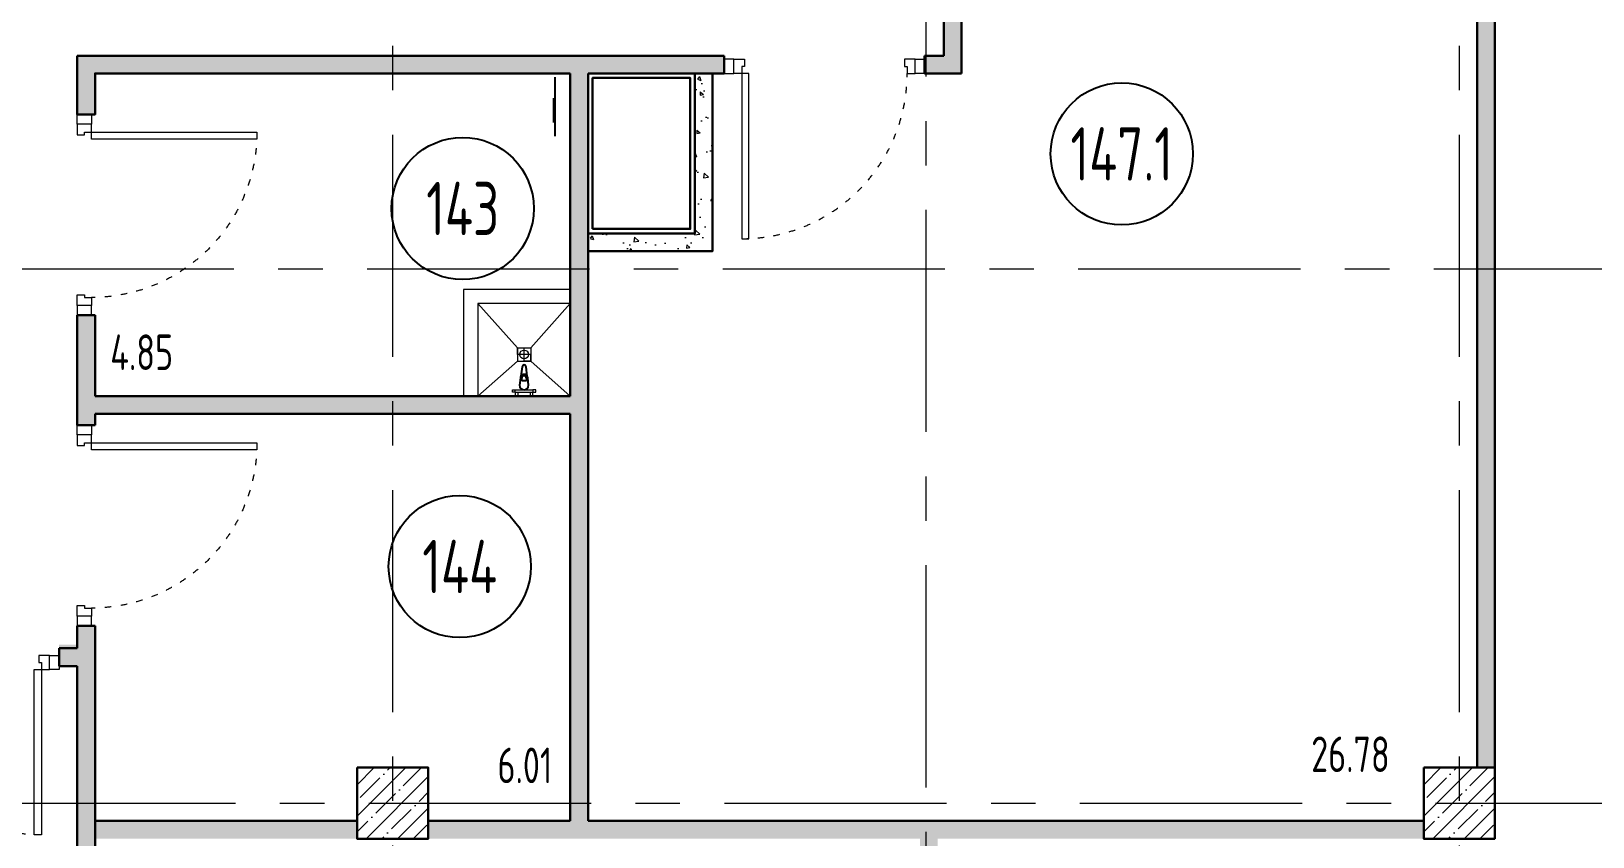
# Model space of a CAD drawing. Header units: millimetres. Extents: x -8689834 to 9419935, y 0 to 135940.
# Drawn here: x -208267 to -199483, y 100412 to 104946 of the extents above; entities that cross this region are included whole.
import ezdxf
from ezdxf import colors
from ezdxf.entities.mleader import LeaderData, LeaderLine
from ezdxf.enums import TextEntityAlignment as Align
from ezdxf.math import Vec2, Vec3

# ---------------------------------------------------------------- set-up
doc = ezdxf.new("R2010")
doc.units = ezdxf.units.MM
doc.header["$MEASUREMENT"] = 0
doc.linetypes.add('ACAD_ISO03W100', pattern=[30, 12, -18])
doc.linetypes.add('CENTER', pattern=[2, 1.25, -0.25, 0.25, -0.25])
doc.layers.get('0').update_dxf_attribs({"color": 250, "lineweight": 9})
for name, color, linetype, lineweight in [('АР_Двери', 175, 'Continuous', 18), ('АР_Колонны', 250, 'Continuous', 30), ('АР_Колонны Штрих', 250, 'Continuous', 5), ('АР_Маркер экспликации', 239, 'Continuous', 13), ('АР_Номер помещения', 1, 'Continuous', 25), ('АР_Оси', 7, 'Continuous', 9), ('АР_Отметки', 250, 'Continuous', 15), ('АР_Перегородки газоблок', 165, 'Continuous', 30), ('АР_Перегородки газоблок_Штрих', 165, 'Continuous', 5), ('АР_Помещения_площадь', 19, 'Continuous', 9), ('М_проемы ОВ 4-5эт', 172, 'Continuous', 30)]:
    doc.layers.add(name, color=color, linetype=linetype, lineweight=lineweight)
doc.layers.add('Архитектура', color=251, linetype='Continuous')
doc.layers.add('Строит. поддон', color=7, linetype='Continuous')
doc.layers.get('0').freeze()
doc.styles.add('ISOCPEUR', font='isocpeur.ttf', dxfattribs={"width": 0.7})
doc.styles.get("Standard").update_dxf_attribs({"font": 'isocpeur.ttf', "width": 0.7})
pattern_1 = [(50, (0, 0), (215.17805, -18.82564), [22.5, -247.5]), (355, (0, 0), (-41.6254, 225.65764), [18, -198]), (100.45144, (17.93, -1.57), (173.55265, 206.832), [19.12206, -210.34263]), (46.1842, (0, 60), (320.1724, -49.65578), [33.75, -371.25]), (96.63564, (26.68, 55.86), (280.3986, 292.2356), [28.6831, -315.51413]), (351.18416, (0, 60), (280.3986, 292.2356), [27, -297]), (21, (30, 45), (179.07212, -120.78567), [22.5, -247.5]), (326, (30, 45), (72.9946, 217.54501), [18, -198]), (71.45144, (44.92, 34.93), (252.06671, 96.75935), [19.12206, -210.34263]), (37.5, (0, 0), (3.647957, 99.868156), [0, -195.6, 0, -201, 0, -198.75]), (7.5, (0, 0), (78.92086, 118.323514), [0, -114.6, 0, -191.1, 0, -75.75]), (327.5, (-66.9, 0), (160.14673, -6.766462), [0, -75, 0, -234, 0, -310.5]), (317.5, (-96.9, 0), (174.95585, 30.031495), [0, -97.5, 0, -155.4, 0, -220.5])]

# ---------------------------------------------------------------- blocks, each defined once
blk = doc.blocks.new('*U548')
blk.add_lwpolyline([(-100, 80), (-100, 1010), (-140, 1010), (-140, 80)], close=True)
for points in [[(-1130, 0), (-1130, 80), (-1075, 80), (-1075, 0), (-1130, 0)], [(-1075, 80), (-1075, 0), (-1015, 0), (-1015, 40), (-1030, 40), (-1030, 80), (-1075, 80)], [(-55, 80), (-55, 0), (-115, 0), (-115, 40), (-100, 40), (-100, 80), (-55, 80)], [(0, 0), (0, 80), (-55, 80), (-55, 0), (0, 0)]]:
    blk.add_lwpolyline(points)
at = {"linetype": 'ACAD_ISO03W100', "ltscale": 3}
blk.add_arc((-100, 80), 930, 90, 180, dxfattribs=at)
blk = doc.blocks.new('*U1634')
at = {"layer": 'АР_Номер помещения', "color": 7}
blk.add_circle((-7692.3, 3171.3), 400, dxfattribs=at)
at = {"layer": 'АР_Номер помещения', "color": 7, "style": 'ISOCPEUR', "width": 0.7}
blk.add_attdef('НОМЕР_ПОМЕЩЕНИЯ', text='', height=300, dxfattribs=at).set_placement((-7692.3, 3171.3), align=Align.MIDDLE_CENTER)
at = {"layer": 'АР_Помещения_площадь', "color": 7, "lineweight": 30, "width": 0.7, "flags": 104}
blk.add_attdef('ИМЯ_ПОМЕЩЕНИЯ', text='', height=100, dxfattribs=at).set_placement((157.6, 1217.1), align=Align.MIDDLE_CENTER)
blk = doc.blocks.new('*U1635')
at = {"layer": 'АР_Номер помещения', "color": 7}
blk.add_circle((-6998.5, 4650.1), 400, dxfattribs=at)
at = {"layer": 'АР_Номер помещения', "color": 7, "style": 'ISOCPEUR', "width": 0.7}
blk.add_attdef('НОМЕР_ПОМЕЩЕНИЯ', text='', height=300, dxfattribs=at).set_placement((-6998.5, 4650.1), align=Align.MIDDLE_CENTER)
at = {"layer": 'АР_Помещения_площадь', "color": 7, "lineweight": 30, "width": 0.7, "flags": 104}
blk.add_attdef('ИМЯ_ПОМЕЩЕНИЯ', text='', height=100, dxfattribs=at).set_placement((157.6, 1217.1), align=Align.MIDDLE_CENTER)
blk = doc.blocks.new('*U537')
for points in [[(0, 0), (0, -80), (55, -80), (55, 0), (0, 0)], [(55, -80), (55, 0), (115, 0), (115, -40), (100, -40), (100, -80), (55, -80)], [(1075, -80), (1075, 0), (1015, 0), (1015, -40), (1030, -40), (1030, -80), (1075, -80)], [(1130, 0), (1130, -80), (1075, -80), (1075, 0), (1130, 0)]]:
    blk.add_lwpolyline(points)
blk.add_lwpolyline([(100, -80), (100, -1010), (140, -1010), (140, -80)], close=True)
at = {"linetype": 'ACAD_ISO03W100', "ltscale": 3}
blk.add_arc((100, -80), 930, 270, 0, dxfattribs=at)
blk = doc.blocks.new('*U1796')
at = {"layer": 'АР_Номер помещения', "color": 7}
blk.add_circle((-948, -356.3), 400, dxfattribs=at)
at = {"layer": 'АР_Номер помещения', "color": 7, "style": 'ISOCPEUR', "width": 0.7}
blk.add_attdef('НОМЕР_ПОМЕЩЕНИЯ', text='', height=300, dxfattribs=at).set_placement((-948, -356.3), align=Align.MIDDLE_CENTER)
at = {"layer": 'АР_Помещения_площадь', "color": 7, "lineweight": 30, "width": 0.7, "flags": 104}
blk.add_attdef('ИМЯ_ПОМЕЩЕНИЯ', text='', height=100, dxfattribs=at).set_placement((157.6, 1217.1), align=Align.MIDDLE_CENTER)
blk = doc.blocks.new('_DotSmall')
at = {"color": 0, "linetype": 'ByBlock', "const_width": 0.5}
blk.add_lwpolyline([(-0.0625, 0, 1), (0.0625, 0, 1)], format="xyb", close=True, dxfattribs=at)
blk = doc.blocks.new('смеситель короткий')
for p, q in [((42, 21), (0, 25)), ((24.9, 13.6), (39.8, 13.6)), ((24.9, -13.6), (24.9, 13.6)), ((104.4, 11.1), (51.5, 17.7)), ((0, -25), (42, -21)), ((39.8, -13.6), (24.9, -13.6)), ((51.5, -17.7), (104.4, -11.1))]:
    blk.add_line(p, q)
for centre, major_axis, start_param, end_param in [((0, 0), (-17.7, 17.7), -0.785398, 2.356194), ((39.8, 0), (9.62, 9.62), 3.926991, 7.068583), ((40.1, 0), (-14.9, 14.9), -1.35736, -0.875625), ((40.1, 0), (14.9, 14.9), 4.498953, 6.496621), ((103, 0), (7.91, 7.91), 4.051589, 6.943986), ((40.1, 0), (14.9, 14.9), 4.017217, 4.498953)]:
    blk.add_ellipse(centre, major_axis=major_axis, ratio=1, start_param=start_param, end_param=end_param)

msp = doc.modelspace()

# ---------------------------------------------------------------- hatches: boundary and pattern name
at = {"layer": 'АР_Колонны Штрих', "ltscale": 100}
h = msp.add_hatch(dxfattribs=at)
h.set_pattern_fill('ANSI35', color=256, scale=500)
h.set_pattern_definition([(45, (-1163486.01, 140672.16), (-88.388348, 88.388348), []), (45, (-1163397.63, 140672.16), (-88.388348, 88.388348), [156.25, -31.25, 0, -31.25])])
h.paths.add_polyline_path([(-206033.9, 100800.7), (-206433.9, 100800.7), (-206433.9, 100400.7), (-206033.9, 100400.7)])
h = msp.add_hatch(dxfattribs=at)
h.set_pattern_fill('ANSI35', color=256, scale=500)
h.set_pattern_definition([(45, (-1157486.01, 140672.16), (-88.388348, 88.388348), []), (45, (-1157397.63, 140672.16), (-88.388348, 88.388348), [156.25, -31.25, 0, -31.25])])
h.paths.add_polyline_path([(-200033.9, 100800.7), (-200433.9, 100800.7), (-200433.9, 100400.7), (-200033.9, 100400.7)])
at = {"layer": 'АР_Перегородки газоблок_Штрих', "ltscale": 100}
h = msp.add_hatch(dxfattribs=at)
h.set_pattern_fill('AR-CONC', color=256, scale=30)
h.set_pattern_definition(pattern_1)
h.paths.add_polyline_path([(-210461.8, 109734.7), (-210361.8, 109634.7)], flags=17)
h.paths.add_polyline_path([(-201173.4, 109734.7), (-201293.4, 109734.7), (-210461.8, 109734.7), (-210361.8, 109634.7), (-202922.4, 109634.7), (-202922.4, 109061.2), (-202922.4, 108895.3), (-200133.9, 108895.3), (-200133.9, 106900.6), (-203133.9, 106900.6), (-203133.9, 104807.7), (-203241.9, 104807.7), (-203241.9, 104707.7), (-203033.9, 104707.7), (-203033.9, 106800.7), (-200033.9, 106800.7), (-200033.9, 110700.9), (-201173.4, 110702.5), (-201273.4, 110702.5), (-201273.4, 109734.7), (-201173.4, 109734.7), (-201173.4, 110062.1), (-201173.4, 110600.9), (-201171.3, 110600.9), (-200133.9, 110600.9), (-200133.9, 109015.3), (-201173.4, 109015.3)])
h.paths.add_polyline_path([(-201273.4, 109634.7), (-201273.4, 109014.7), (-202822.4, 109014.7), (-202822.4, 109634.7)], flags=16)
h.paths.add_polyline_path([(-202970, 109634.7), (-202849.5, 109634.7)], flags=17)
h = msp.add_hatch(dxfattribs=at)
h.set_pattern_fill('AR-CONC', color=256, scale=30)
h.set_pattern_definition(pattern_1)
h.paths.add_polyline_path([(-200034.1, 106400.7), (-200133.9, 106400.7), (-200133.9, 100800.7), (-200034.1, 100800.7)])
h = msp.add_hatch(dxfattribs=at)
h.set_pattern_fill('AR-CONC', color=256, scale=30)
h.set_pattern_definition(pattern_1)
h.paths.add_polyline_path([(-204369.9, 104807.7), (-204613.1, 104807.7), (-206233.9, 104807.7), (-206233.9, 104707.7), (-205234.4, 104707.7), (-205234.4, 103398.1), (-205134.4, 103397.1), (-205134.4, 104707.7), (-204369.9, 104707.7)])
h.paths.add_polyline_path([(-206233.9, 104807.7), (-208007.7, 104807.7), (-208007.6, 104477.3), (-207907.6, 104477.3), (-207907.7, 104707.7), (-206233.9, 104707.7)])
h.paths.add_polyline_path([(-206233.9, 102892.2), (-207907.7, 102892.2), (-207907.7, 103347.3), (-208007.7, 103347.3), (-208007.7, 102729), (-207907.7, 102729), (-207907.7, 102792.2), (-206233.9, 102792.2)])
h.paths.add_polyline_path([(-205134.4, 103397.1), (-205234.4, 103398.1), (-205234.4, 102892.2), (-206233.9, 102892.2), (-206233.9, 102792.2), (-205234.4, 102792.2), (-205234.4, 100500.7), (-205134.4, 100500.7)])
at = {"layer": 'АР_Перегородки газоблок_Штрих', "lineweight": 13, "ltscale": 500}
h = msp.add_hatch(dxfattribs=at)
h.set_pattern_fill('AR-CONC', color=256, scale=30, angle=-90)
h.set_pattern_definition([(320, (-295650.12, -102321), (-18.82564, -215.17805), [22.5, -247.5]), (265, (-295650.12, -102321), (225.65764, 41.6254), [18, -198]), (10.45144, (-295651.69, -102338.93), (206.832, -173.55265), [19.12206, -210.34263]), (316.1842, (-295590.12, -102321), (-49.65578, -320.1724), [33.75, -371.25]), (6.63564, (-295594.26, -102347.68), (292.2356, -280.3986), [28.6831, -315.51413]), (261.18416, (-295590.12, -102321), (292.2356, -280.3986), [27, -297]), (291, (-295605.12, -102351), (-120.78567, -179.07212), [22.5, -247.5]), (236, (-295605.12, -102351), (217.54501, -72.9946), [18, -198]), (341.45144, (-295615.18, -102365.92), (96.75935, -252.06671), [19.12206, -210.34263]), (307.5, (-295650.12, -102321), (99.868156, -3.647957), [0, -195.6, 0, -201, 0, -198.75]), (277.5, (-295650.12, -102321), (118.323514, -78.92086), [0, -114.6, 0, -191.1, 0, -75.75]), (237.5, (-295650.12, -102254.1), (-6.766462, -160.14673), [0, -75, 0, -234, 0, -310.5]), (227.5, (-295650.12, -102224.1), (30.031495, -174.95585), [0, -97.5, 0, -155.4, 0, -220.5])])
h.paths.add_polyline_path([(-205134.4, 103707.7), (-205134.4, 103807.7), (-204534.4, 103807.7), (-204534.4, 104157.7), (-204434.4, 104157.7), (-204434.4, 103707.7)])
h.paths.add_polyline_path([(-204434.4, 104707.7), (-204434.4, 104157.7), (-204534.4, 104157.7), (-204534.4, 104707.7)])
at = {"layer": 'АР_Перегородки газоблок_Штрих', "ltscale": 100}
h = msp.add_hatch(dxfattribs=at)
h.set_pattern_fill('AR-CONC', color=256, scale=30)
h.set_pattern_definition(pattern_1)
h.paths.add_polyline_path([(-207907.7, 101599), (-208007.6, 101599), (-208007.7, 101492.4), (-208110, 101492.4), (-208110, 101372.4), (-208007.7, 101372.4), (-208007.7, 99580.7), (-211914, 99580.7), (-211914, 99480.7), (-208007.5, 99480.7), (-208007.6, 97939.7), (-207907.6, 97939.7), (-207907.7, 100400.7), (-206433.9, 100400.7), (-206433.9, 100500.7), (-207907.7, 100500.7)])
h = msp.add_hatch(dxfattribs=at)
h.set_pattern_fill('AR-CONC', color=256, scale=30)
h.set_pattern_definition(pattern_1)
h.paths.add_polyline_path([(-200433.9, 100500.7), (-203233.8, 100500.7), (-203233.9, 99100.7), (-203168.1, 99104.5), (-203168.1, 100400.7), (-200433.9, 100400.7)])
h.paths.add_polyline_path([(-203233.8, 100500.7), (-206033.9, 100500.7), (-206033.9, 100400.7), (-203268.1, 100400.7), (-203268, 99800.7), (-203268, 99100.7), (-203233.9, 99100.7)])
h.paths.add_polyline_path([(-203168.1, 99100.7), (-203268.1, 99100.7), (-203268, 96390.7), (-204900.9, 96390.7), (-204900.9, 96270.7), (-203064, 96270.7), (-203064, 96350.7), (-203063.9, 96390.7), (-203168, 96390.7)])

# ---------------------------------------------------------------- linework, layer by layer
at = {"layer": 'АР_Колонны', "ltscale": 100}
for points in [[(-206433.9, 100800.7), (-206033.9, 100800.7), (-206033.9, 100400.7), (-206433.9, 100400.7)], [(-200433.9, 100800.7), (-200033.9, 100800.7), (-200033.9, 100400.7), (-200433.9, 100400.7)]]:
    msp.add_lwpolyline(points, close=True, dxfattribs=at)
at = {"layer": 'АР_Оси', "linetype": 'CENTER', "ltscale": 1000}
for p, q in [((-203233.8, 135939.9), (-203233.8, 80207.5)), ((-206233.9, 134363.2), (-206233.9, 78630.8)), ((-200233.9, 134363.2), (-200233.9, 78630.8)), ((-224377.2, 103610.7), (-139982.7, 103600.7)), ((-224367.6, 100600.7), (-141189.2, 100600.7))]:
    msp.add_line(p, q, dxfattribs=at)
at = {"layer": 'АР_Перегородки газоблок', "ltscale": 100}
for p, q in [((-203133.9, 104807.7), (-203133.9, 106400.7)), ((-203241.9, 104707.7), (-203241.9, 104807.7)), ((-203241.9, 104807.7), (-203133.9, 104807.7)), ((-203241.9, 104707.7), (-203033.9, 104707.7)), ((-208007.7, 102729), (-207907.7, 102729)), ((-208007.7, 101599), (-207907.7, 101599))]:
    msp.add_line(p, q, dxfattribs=at)
for points in [[(-200033.9, 110701), (-200033.9, 106800.7), (-203033.9, 106800.7), (-203033.9, 104707.7)], [(-200133.9, 106400.7), (-200133.9, 100800.7)], [(-200033.9, 106400.7), (-200033.9, 100800.7)], [(-208007.6, 104477.3), (-208007.7, 104807.7)], [(-208007.7, 104807.7), (-204369.9, 104807.7)], [(-204613.1, 104807.7), (-204369.9, 104807.7)], [(-204369.9, 104807.7), (-204369.9, 104707.7)], [(-205234.4, 104707.7), (-207907.7, 104707.7), (-207907.6, 104477.3), (-208007.6, 104477.3)], [(-205234.4, 102892.2), (-205234.4, 104707.7)], [(-205134.4, 100500.7), (-205134.4, 104707.7)], [(-205134.4, 104707.7), (-204369.9, 104707.7)], [(-204534.4, 104707.7), (-204534.4, 103807.7), (-205134.4, 103807.7)], [(-204434.4, 104707.7), (-204434.4, 103707.7), (-205134.4, 103707.7)], [(-208007.7, 103347.3), (-207907.7, 103347.3)], [(-208007.7, 102729), (-208007.7, 103347.3)], [(-207907.7, 102892.2), (-207907.7, 103347.3)], [(-208007.7, 102892.2), (-208007.7, 102892.2)], [(-207907.7, 102892.2), (-205234.4, 102892.2)], [(-208007.7, 102792.2), (-208007.7, 102792.2)], [(-207907.7, 102729), (-207907.7, 102792.2)], [(-207907.7, 102792.2), (-205234.4, 102792.2)], [(-205234.4, 100500.7), (-205234.4, 102792.2)], [(-208007.7, 101472.4), (-208007.7, 101599)], [(-207907.7, 101328.2), (-207907.7, 101599)], [(-208110, 101372.4), (-208110, 101472.4)], [(-208110, 101472.4), (-208007.7, 101472.4)], [(-208110, 101372.4), (-208007.7, 101372.4)], [(-208007.7, 99580.7), (-208007.7, 101372.4)], [(-207907.7, 99452.4), (-207907.7, 101372.4)], [(-206433.9, 100500.7), (-207907.7, 100500.7)], [(-206033.9, 100500.7), (-205234.4, 100500.7)], [(-205134.4, 100500.7), (-200433.9, 100500.7)]]:
    msp.add_lwpolyline(points, dxfattribs=at)
at = {"layer": 'Архитектура', "lineweight": 25, "transparency": 33554684}
for p, q in [((-205320.4, 104355.7), (-205320.4, 104687.7)), ((-205326.4, 104431.7), (-205326.4, 104568.7))]:
    msp.add_line(p, q, dxfattribs=at)
for points in [[(-204613.1, 104807.7), (-204369.9, 104807.7)], [(-204369.9, 104807.7), (-204369.9, 104707.7)], [(-205134.4, 104707.7), (-204369.9, 104707.7)]]:
    msp.add_lwpolyline(points, dxfattribs=at)
at = {"layer": 'М_проемы ОВ 4-5эт'}
msp.add_lwpolyline([(-205109.4, 103832.7), (-204559.4, 103832.7), (-204559.4, 104682.7), (-205109.4, 104682.7)], close=True, dxfattribs=at)
at = {"layer": 'Строит. поддон', "lineweight": 0}
for p, q in [((-205834.4, 103492.2), (-205834.4, 102892.2)), ((-205234.4, 103492.2), (-205834.4, 103492.2)), ((-205559.6, 102913.4), (-205559.6, 102926.4)), ((-205559.6, 102926.4), (-205544, 102926.4)), ((-205543.9, 102913.4), (-205559.6, 102913.4)), ((-205544, 102927.7), (-205503.3, 102927.8)), ((-205543.9, 102912.1), (-205544, 102927.7)), ((-205444.9, 102912.3), (-205543.9, 102912.1)), ((-205543.9, 102912.1), (-205543.9, 102892.2)), ((-205528.2, 102892.2), (-205528.3, 102912.1)), ((-205503.3, 102927.8), (-205444.9, 102927.9)), ((-205460.6, 102912.3), (-205460.5, 102892.2)), ((-205444.9, 102927.9), (-205444.9, 102912.3)), ((-205429.3, 102926.7), (-205444.9, 102926.6)), ((-205444.9, 102913.6), (-205429.3, 102913.6)), ((-205444.9, 102892.2), (-205444.9, 102912.3)), ((-205429.3, 102913.6), (-205429.3, 102926.7))]:
    msp.add_line(p, q, dxfattribs=at)
msp.add_lwpolyline([(-205754.4, 103412.2), (-205531.9, 103163.8), (-205456.9, 103163.8), (-205234.4, 103412.2), (-205456.9, 103163.8), (-205456.9, 103089.1), (-205234.4, 102892.2), (-205456.9, 103089.1), (-205456.9, 103126.4), (-205531.9, 103126.4), (-205531.9, 103163.8), (-205531.9, 103089.1), (-205754.4, 102892.2), (-205531.9, 103089.1), (-205456.9, 103089.1), (-205494.4, 103089.1), (-205494.4, 103163.8)], dxfattribs=at)
msp.add_lwpolyline([(-205754.4, 103412.2), (-205754.4, 102892.2), (-205234.4, 102892.2), (-205234.4, 103412.2)], close=True, dxfattribs=at)
msp.add_circle((-205494.4, 103126.4, 0), 25, dxfattribs=at)

# ---------------------------------------------------------------- block references
at = {"layer": 'АР_Двери'}
msp.add_blockref('*U537', (-204369.9, 104787.7), dxfattribs=at)
at = {"layer": 'АР_Двери', "xscale": -1}
for p, rotation in [((-208007.6, 104477.3), 270), ((-208007.6, 102729), 270), ((-208110, 101432.4), 180)]:
    msp.add_blockref('*U548', p, dxfattribs=dict(at, rotation=rotation))
at = {"layer": 'АР_Маркер экспликации', "color": 7}
ref = msp.add_blockref('*U1796', (-201184.5, 104611.3), dxfattribs=at)
ref.add_attrib('НОМЕР_ПОМЕЩЕНИЯ', '147.1', dxfattribs={"layer": 'АР_Номер помещения', "color": 7, "height": 300, "style": 'ISOCPEUR', "width": 0.7}).set_placement((-202132.5, 104255), align=Align.MIDDLE_CENTER)
ref.add_attrib('ПЛОЩАДЬ_ПОМЕЩЕНИЯ', '26.78', dxfattribs={"layer": 'АР_Помещения_площадь', "color": 7, "height": 200, "style": 'ISOCPEUR', "width": 0.7}).set_placement((-200625.1, 100876), align=Align.MIDDLE_RIGHT)
at = {"layer": 'АР_Маркер экспликации'}
ref = msp.add_blockref('*U1635', (-198841.2, 99297.8), dxfattribs=at)
ref.add_attrib('НОМЕР_ПОМЕЩЕНИЯ', '143', dxfattribs={"layer": 'АР_Номер помещения', "color": 7, "height": 300, "style": 'ISOCPEUR', "width": 0.7}).set_placement((-205839.7, 103947.9), align=Align.MIDDLE_CENTER)
ref.add_attrib('ПЛОЩАДЬ_ПОМЕЩЕНИЯ', '4.85', dxfattribs={"layer": 'АР_Помещения_площадь', "color": 7, "height": 200, "style": 'ISOCPEUR', "width": 0.7}).set_placement((-207468.4, 103138.7), align=Align.MIDDLE_RIGHT)
at = {"layer": 'АР_Маркер экспликации', "color": 7}
ref = msp.add_blockref('*U1634', (-198164.1, 98761.3), dxfattribs=at)
ref.add_attrib('НОМЕР_ПОМЕЩЕНИЯ', '144', dxfattribs={"layer": 'АР_Номер помещения', "color": 7, "height": 300, "style": 'ISOCPEUR', "width": 0.7}).set_placement((-205856.4, 101932.6), align=Align.MIDDLE_CENTER)
ref.add_attrib('ПЛОЩАДЬ_ПОМЕЩЕНИЯ', '6.01', dxfattribs={"layer": 'АР_Помещения_площадь', "color": 7, "height": 200, "style": 'ISOCPEUR', "width": 0.7}).set_placement((-205335.3, 100813.4), align=Align.MIDDLE_RIGHT)
at = {"layer": 'Строит. поддон', "lineweight": 0, "rotation": 90.00000000000001}
msp.add_blockref('смеситель короткий', (-205494.5, 102952.8), dxfattribs=at)

# ---------------------------------------------------------------- leaders
at = {"layer": 'АР_Отметки'}
ml = msp.add_multileader_mtext('Standard', dxfattribs=at)
ml.set_content('0,000', color=256, style='ISOCPEUR')
ml.set_leader_properties(color=256, linetype='Continuous', lineweight=-1)
ml.set_arrow_properties(name='DOTSMALL')
ml.build(insert=Vec2(0, 0))
ml.multileader.update_dxf_attribs({"has_text_frame": 1, "text_left_attachment_type": 4, "text_right_attachment_type": 4, "dogleg_length": 100, "arrow_head_size": 180})
ctx = ml.context
ctx.base_point, ctx.char_height, ctx.arrow_head_size, ctx.landing_gap_size, ctx.plane_origin = Vec3(-204826.3, 122318.2), 250, 180, 50, Vec3(-207886.6, 120174.8)
ctx.left_attachment, ctx.right_attachment = 4, 4
notes = []
notes.append((ctx, [(0, (0, 0, 0), (0, 0), (1, 0), 1, [])]))
ctx.mtext.insert, ctx.mtext.width, ctx.mtext.line_spacing_style, ctx.mtext.flow_direction = Vec3(-204776.3, 122651.5), 852.697, 2, 5
ml = msp.add_multileader_mtext('Standard', dxfattribs=at)
ml.set_content('{\\W0.8;-2,730}', color=256, style='ISOCPEUR')
ml.set_leader_properties(color=256, linetype='Continuous', lineweight=-1)
ml.set_arrow_properties(name='DOTSMALL')
ml.build(insert=Vec2(0, 0))
ml.multileader.update_dxf_attribs({"has_text_frame": 1, "text_left_attachment_type": 4, "text_right_attachment_type": 4, "dogleg_length": 100, "arrow_head_size": 180})
ctx = ml.context
ctx.base_point, ctx.char_height, ctx.arrow_head_size, ctx.landing_gap_size, ctx.plane_origin = Vec3(-314791.3, 121809, 0), 250, 180, 50, Vec3(-319449.8, 117956.7, 0)
ctx.left_attachment, ctx.right_attachment = 4, 4
notes.append((ctx, [(0, (0, 0, 0), (0, 0), (1, 0), 1, [])]))
ctx.mtext.insert, ctx.mtext.width, ctx.mtext.defined_height, ctx.mtext.line_spacing_style, ctx.mtext.flow_direction = Vec3(-314741.3, 122142.4, 0), 769.989, 343.9, 2, 5
ml = msp.add_multileader_mtext('Standard', dxfattribs=at)
ml.set_content('{\\W0.8;-2,430}', color=256, style='ISOCPEUR')
ml.set_leader_properties(color=256, linetype='Continuous', lineweight=-1)
ml.set_arrow_properties(name='DOTSMALL')
ml.build(insert=Vec2(0, 0))
ml.multileader.update_dxf_attribs({"has_text_frame": 1, "text_left_attachment_type": 4, "text_right_attachment_type": 4, "dogleg_length": 100, "arrow_head_size": 180})
ctx = ml.context
ctx.base_point, ctx.char_height, ctx.arrow_head_size, ctx.landing_gap_size, ctx.plane_origin = Vec3(-301002.2, 120038.6), 250, 180, 50, Vec3(-299949.6, 118383.4)
ctx.left_attachment, ctx.right_attachment = 4, 4
notes.append((ctx, [(0, (0, 0, 0), (0, 0), (1, 0), 1, [])]))
ctx.mtext.insert, ctx.mtext.width, ctx.mtext.line_spacing_style, ctx.mtext.flow_direction = Vec3(-300952.2, 120371.9), 852.697, 2, 5
ml = msp.add_multileader_mtext('Standard', dxfattribs=at)
ml.set_content('{\\W0.8;-2,430}', color=256, style='ISOCPEUR')
ml.set_leader_properties(color=256, linetype='Continuous', lineweight=-1)
ml.set_arrow_properties(name='DOTSMALL')
ml.build(insert=Vec2(0, 0))
ml.multileader.update_dxf_attribs({"has_text_frame": 1, "text_left_attachment_type": 4, "text_right_attachment_type": 4, "dogleg_length": 100, "arrow_head_size": 180})
ctx = ml.context
ctx.base_point, ctx.char_height, ctx.arrow_head_size, ctx.landing_gap_size, ctx.plane_origin = Vec3(-336711.9, 117132.7), 250, 180, 50, Vec3(-335659.2, 115477.5)
ctx.left_attachment, ctx.right_attachment = 4, 4
notes.append((ctx, [(0, (0, 0, 0), (0, 0), (1, 0), 1, [])]))
ctx.mtext.insert, ctx.mtext.width, ctx.mtext.line_spacing_style, ctx.mtext.flow_direction = Vec3(-336661.9, 117466), 852.697, 2, 5
ml = msp.add_multileader_mtext('Standard', dxfattribs=at)
ml.set_content('{\\W0.8;-2,480}', color=256, style='ISOCPEUR')
ml.set_leader_properties(color=256, linetype='Continuous', lineweight=-1)
ml.set_arrow_properties(name='DOTSMALL')
ml.build(insert=Vec2(0, 0))
ml.multileader.update_dxf_attribs({"has_text_frame": 1, "text_left_attachment_type": 4, "text_right_attachment_type": 4, "dogleg_length": 100, "arrow_head_size": 180})
ctx = ml.context
ctx.base_point, ctx.char_height, ctx.arrow_head_size, ctx.landing_gap_size, ctx.plane_origin = Vec3(-302468.1, 114434.6), 250, 180, 50, Vec3(-301415.4, 112779.4)
ctx.left_attachment, ctx.right_attachment = 4, 4
notes.append((ctx, [(0, (0, 0, 0), (0, 0), (1, 0), 1, [])]))
ctx.mtext.insert, ctx.mtext.width, ctx.mtext.line_spacing_style, ctx.mtext.flow_direction = Vec3(-302418.1, 114767.9), 852.697, 2, 5
ml = msp.add_multileader_mtext('Standard', dxfattribs=at)
ml.set_content('{\\W0.8;-2,730}', color=256, style='ISOCPEUR')
ml.set_leader_properties(color=256, linetype='Continuous', lineweight=-1)
ml.set_arrow_properties(name='DOTSMALL')
ml.build(insert=Vec2(0, 0))
ml.multileader.update_dxf_attribs({"has_text_frame": 1, "text_left_attachment_type": 4, "text_right_attachment_type": 4, "dogleg_length": 100, "arrow_head_size": 180})
ctx = ml.context
ctx.base_point, ctx.char_height, ctx.arrow_head_size, ctx.landing_gap_size, ctx.plane_origin = Vec3(-346371.4, 101933.6), 250, 180, 50, Vec3(-346327.7, 100655.5)
ctx.left_attachment, ctx.right_attachment = 4, 4
notes.append((ctx, [(0, (0, 0, 0), (0, 0), (1, 0), 1, [])]))
ctx.mtext.insert, ctx.mtext.width, ctx.mtext.defined_height, ctx.mtext.line_spacing_style, ctx.mtext.flow_direction = Vec3(-346321.4, 102266.9), 769.989, 343.9, 2, 5
ml = msp.add_multileader_mtext('Standard', dxfattribs=at)
ml.set_content('{\\W0.8;-2,780}', color=256, style='ISOCPEUR')
ml.set_leader_properties(color=256, linetype='Continuous', lineweight=-1)
ml.set_arrow_properties(name='DOTSMALL')
ml.build(insert=Vec2(0, 0))
ml.multileader.update_dxf_attribs({"has_text_frame": 1, "text_left_attachment_type": 4, "text_right_attachment_type": 4, "dogleg_length": 100, "arrow_head_size": 180})
ctx = ml.context
ctx.base_point, ctx.char_height, ctx.arrow_head_size, ctx.landing_gap_size, ctx.plane_origin = Vec3(-348571.1, 101311.4), 250, 180, 50, Vec3(-348527.5, 100033.3)
ctx.left_attachment, ctx.right_attachment = 4, 4
notes.append((ctx, [(0, (0, 0, 0), (0, 0), (1, 0), 1, [])]))
ctx.mtext.insert, ctx.mtext.width, ctx.mtext.defined_height, ctx.mtext.line_spacing_style, ctx.mtext.flow_direction = Vec3(-348521.1, 101644.7), 769.989, 343.9, 2, 5
ml = msp.add_multileader_mtext('Standard', dxfattribs=at)
ml.set_content('-2,500', color=256, style='ISOCPEUR')
ml.set_leader_properties(color=256, linetype='Continuous', lineweight=-1)
ml.set_arrow_properties(name='DOTSMALL')
ml.build(insert=Vec2(0, 0))
ml.multileader.update_dxf_attribs({"has_text_frame": 1, "text_left_attachment_type": 4, "text_right_attachment_type": 4, "dogleg_length": 100, "arrow_head_size": 180})
ctx = ml.context
ctx.base_point, ctx.char_height, ctx.arrow_head_size, ctx.landing_gap_size, ctx.plane_origin = Vec3(-213646.3, 100785.8), 250, 180, 50, Vec3(-216011.7, 100009)
ctx.left_attachment, ctx.right_attachment = 4, 4
notes.append((ctx, [(0, (0, 0, 0), (0, 0), (1, 0), 1, [])]))
ctx.mtext.insert, ctx.mtext.width, ctx.mtext.line_spacing_style, ctx.mtext.flow_direction = Vec3(-213596.3, 101119.1), 852.697, 2, 5
for ctx, leaders in notes:
    for number, flags, end, landing, length, lines in leaders:
        leader = LeaderData()
        leader.index, (leader.has_last_leader_line, leader.has_dogleg_vector, leader.attachment_direction) = number, flags
        leader.last_leader_point, leader.dogleg_vector, leader.dogleg_length = Vec3(end), Vec3(landing), length
        for number, points, colour, breaks in lines:
            line = LeaderLine()
            line.index, line.vertices, line.color, line.breaks = number, Vec3.list(points), colors.encode_raw_color(colour), breaks
            leader.lines.append(line)
        ctx.leaders.append(leader)

doc.saveas('drawing.dxf')
